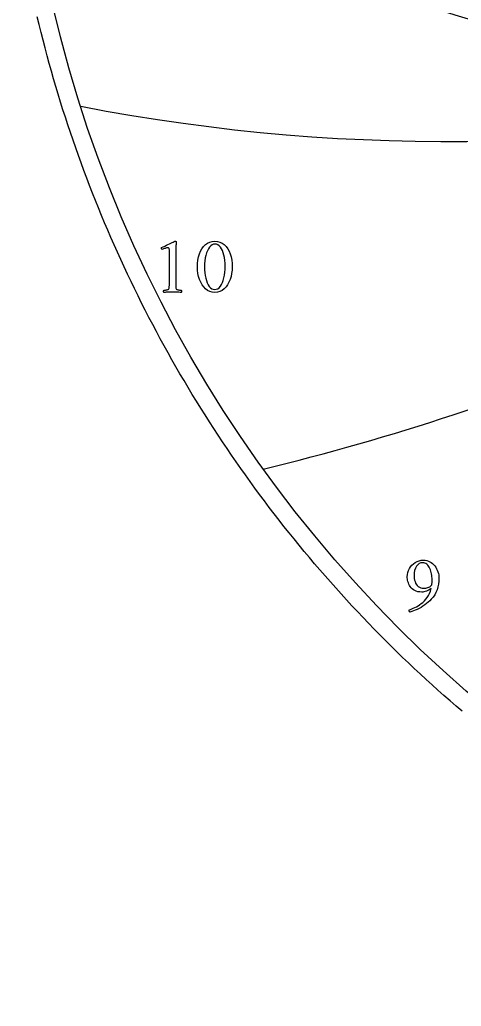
# Model space of a CAD drawing. Header units: millimetres. Extents: x -55 to 55, y -55 to 56.
# Drawn here: x -54 to -35.55, y -54 to -12.78 of the extents above; entities that cross this region are included whole.
import ezdxf

# ---------------------------------------------------------------- set-up
doc = ezdxf.new("R2010")
doc.units = ezdxf.units.MM
for name, color, linetype in [('CUT_OUTER', 1, 'Continuous'), ('ENGRAVE', 7, 'Continuous'), ('ENGRAVE_FINE', 8, 'Continuous'), ('TEXT', 5, 'Continuous')]:
    doc.layers.add(name, color=color, linetype=linetype)

msp = doc.modelspace()

# ---------------------------------------------------------------- linework, layer by layer
at = {"layer": 'CUT_OUTER'}
msp.add_lwpolyline([(-35.5062, -41.6758), (-35.7612, -41.4572), (-36.0149, -41.237), (-36.2673, -41.0152), (-36.5182, -40.7919), (-36.7679, -40.5671), (-37.0161, -40.3407), (-37.2629, -40.1128), (-37.5083, -39.8834), (-37.7523, -39.6525), (-37.9949, -39.4201), (-38.2361, -39.1863), (-38.4758, -38.9509), (-38.7141, -38.7141), (-38.9509, -38.4758), (-39.1863, -38.2361), (-39.4201, -37.9949), (-39.6525, -37.7523), (-39.8834, -37.5083), (-40.1128, -37.2629), (-40.3407, -37.0161), (-40.5671, -36.7679), (-40.7919, -36.5182), (-41.0152, -36.2673), (-41.237, -36.0149), (-41.4572, -35.7612), (-41.6758, -35.5062), (-41.8929, -35.2498), (-42.1084, -34.9921), (-42.3223, -34.733), (-42.5346, -34.4727), (-42.7454, -34.2111), (-42.9545, -33.9481), (-43.162, -33.6839), (-43.3678, -33.4185), (-43.5721, -33.1517), (-43.7747, -32.8838), (-43.9756, -32.6145), (-44.1749, -32.3441), (-44.3725, -32.0724), (-44.5685, -31.7996), (-44.7628, -31.5255), (-44.9554, -31.2502), (-45.1463, -30.9738), (-45.3355, -30.6962), (-45.523, -30.4175), (-45.7087, -30.1376), (-45.8928, -29.8565), (-46.0751, -29.5744), (-46.2557, -29.2911), (-46.4346, -29.0067), (-46.6117, -28.7213), (-46.787, -28.4347), (-46.9606, -28.1471), (-47.1325, -27.8585), (-47.3025, -27.5687), (-47.4708, -27.278), (-47.6373, -26.9862), (-47.802, -26.6934), (-47.9648, -26.3996), (-48.1259, -26.1048), (-48.2852, -25.809), (-48.4426, -25.5122), (-48.5983, -25.2145), (-48.7521, -24.9158), (-48.904, -24.6162), (-49.0542, -24.3157), (-49.2024, -24.0142), (-49.3488, -23.7119), (-49.4934, -23.4086), (-49.6361, -23.1045), (-49.7769, -22.7995), (-49.9159, -22.4937), (-50.053, -22.187), (-50.1882, -21.8794), (-50.3215, -21.5711), (-50.4529, -21.2619), (-50.5824, -20.9519), (-50.71, -20.6412), (-50.8357, -20.3296), (-50.9595, -20.0173), (-51.0814, -19.7043), (-51.2013, -19.3905), (-51.3193, -19.0759), (-51.4354, -18.7607), (-51.5495, -18.4447), (-51.6617, -18.1281), (-51.772, -17.8107), (-51.8803, -17.4927), (-51.9867, -17.1741), (-52.0911, -16.8548), (-52.1935, -16.5348), (-52.294, -16.2143), (-52.3925, -15.8931), (-52.489, -15.5713), (-52.5836, -15.249), (-52.6761, -14.926), (-52.7667, -14.6025), (-52.8553, -14.2785), (-52.942, -13.9539), (-53.0266, -13.6288), (-53.1092, -13.3032), (-53.1898, -12.977), (-53.2685, -12.6504)], dxfattribs=at)
at = {"layer": 'ENGRAVE'}
msp.add_circle((0, 0), 54, dxfattribs=at)
for centre, radius, start, end in [((-36.1371, 62.5913), 80.4551, 259.026824, 283.6824), ((-67.9106, 67.9106), 102.3385, 283.613701, 302.105382)]:
    msp.add_arc(centre, radius, start, end, dxfattribs=at)
at = {"layer": 'ENGRAVE_FINE'}
msp.add_arc((0, 102.5834), 120.594, 243.541053, 296.458947, dxfattribs=at)
at = {"layer": 'TEXT'}
for points in [[(-47.7438, -23.7762), (-47.7438, -22.4307), (-47.7448, -22.3977), (-47.7477, -22.3702), (-47.7525, -22.3483), (-47.7592, -22.3319), (-47.7682, -22.32), (-47.78, -22.3115), (-47.7946, -22.3064), (-47.812, -22.3047), (-47.8333, -22.3062), (-47.8597, -22.311), (-47.8912, -22.319), (-47.9278, -22.3302), (-47.9646, -22.3424), (-47.9968, -22.3536), (-48.0242, -22.3637), (-48.047, -22.3728), (-48.0604, -22.3602), (-48.07, -22.3464), (-48.0757, -22.3313), (-48.0777, -22.3149), (-48.0777, -22.3147), (-48.0777, -22.314), (-48.0777, -22.313), (-48.0777, -22.3115), (-48.0772, -22.3053), (-48.076, -22.3004), (-48.0738, -22.2968), (-48.0709, -22.2944), (-48.003, -22.2637), (-47.9359, -22.2327), (-47.8693, -22.2015), (-47.8034, -22.1701), (-47.7406, -22.14), (-47.6834, -22.1126), (-47.6316, -22.088), (-47.5854, -22.0662), (-47.5472, -22.0483), (-47.5194, -22.0355), (-47.5021, -22.0279), (-47.4952, -22.0253), (-47.4883, -22.0253), (-47.4805, -22.0266), (-47.4739, -22.0304), (-47.4685, -22.0368), (-47.4645, -22.0458), (-47.4613, -22.0556), (-47.4585, -22.0645), (-47.4562, -22.0726), (-47.4543, -22.0798), (-47.4551, -22.085), (-47.4577, -22.1007), (-47.4619, -22.1268), (-47.4679, -22.1633), (-47.4739, -22.2094), (-47.4781, -22.2642), (-47.4807, -22.3278), (-47.4815, -22.4), (-47.4815, -23.7762), (-47.4814, -23.8131), (-47.4811, -23.8486), (-47.4806, -23.8829), (-47.4798, -23.9159), (-47.4782, -23.9468), (-47.4751, -23.9747), (-47.4706, -23.9996), (-47.4645, -24.0215), (-47.4588, -24.0298), (-47.4483, -24.0377), (-47.4332, -24.0451), (-47.4134, -24.0522), (-47.3909, -24.0584), (-47.3678, -24.0637), (-47.3441, -24.0678), (-47.3197, -24.0709), (-47.2968, -24.0731), (-47.2776, -24.0747), (-47.2619, -24.0757), (-47.2499, -24.076), (-47.2453, -24.0841), (-47.2418, -24.0947), (-47.2394, -24.1079), (-47.238, -24.1237), (-47.2381, -24.1395), (-47.2401, -24.1527), (-47.244, -24.1633), (-47.2499, -24.1714), (-47.2999, -24.1681), (-47.3478, -24.165), (-47.3936, -24.1621), (-47.4373, -24.1595), (-47.4807, -24.1572), (-47.5258, -24.1556), (-47.5727, -24.1547), (-47.6212, -24.1544), (-47.6678, -24.1547), (-47.7123, -24.1556), (-47.7547, -24.1572), (-47.7949, -24.1595), (-47.8356, -24.1621), (-47.8792, -24.165), (-47.9259, -24.1681), (-47.9755, -24.1714), (-47.9813, -24.1633), (-47.9853, -24.1527), (-47.9873, -24.1395), (-47.9874, -24.1237), (-47.986, -24.1079), (-47.9836, -24.0947), (-47.98, -24.0841), (-47.9755, -24.076), (-47.9634, -24.0757), (-47.9478, -24.0747), (-47.9285, -24.0731), (-47.9056, -24.0709), (-47.8813, -24.0678), (-47.8575, -24.0637), (-47.8344, -24.0584), (-47.812, -24.0522), (-47.7924, -24.0451), (-47.7779, -24.0377), (-47.7685, -24.0298), (-47.7643, -24.0215), (-47.7581, -23.9996), (-47.7532, -23.9747), (-47.7496, -23.9468), (-47.7472, -23.9159), (-47.7457, -23.8829), (-47.7447, -23.8486), (-47.744, -23.8131), (-47.7438, -23.7762)], [(-45.8464, -22.0287), (-45.7335, -22.0379), (-45.6297, -22.0653), (-45.5351, -22.1111), (-45.4496, -22.1752), (-45.3736, -22.2545), (-45.3074, -22.346), (-45.2509, -22.4495), (-45.2043, -22.5652), (-45.1678, -22.6899), (-45.1417, -22.8203), (-45.1261, -22.9565), (-45.1209, -23.0984), (-45.1262, -23.2403), (-45.1422, -23.3764), (-45.1688, -23.5068), (-45.206, -23.6315), (-45.2534, -23.7473), (-45.3103, -23.8512), (-45.3769, -23.9432), (-45.453, -24.0232), (-45.5383, -24.088), (-45.6323, -24.1343), (-45.735, -24.1621), (-45.8464, -24.1714), (-45.955, -24.1621), (-46.0559, -24.1343), (-46.1492, -24.088), (-46.2348, -24.0232), (-46.3117, -23.9432), (-46.3791, -23.8512), (-46.4369, -23.7473), (-46.4851, -23.6315), (-46.5232, -23.5068), (-46.5503, -23.3764), (-46.5666, -23.2403), (-46.572, -23.0984), (-46.5667, -22.9565), (-46.5507, -22.8203), (-46.5241, -22.6899), (-46.4869, -22.5652), (-46.4394, -22.4495), (-46.3821, -22.346), (-46.315, -22.2545), (-46.2382, -22.1752), (-46.1524, -22.1111), (-46.0585, -22.0653), (-45.9565, -22.0379), (-45.8464, -22.0287)], [(-45.8294, -22.1514), (-45.8968, -22.1593), (-45.9593, -22.1833), (-46.0169, -22.2232), (-46.0696, -22.2791), (-46.1169, -22.3484), (-46.1586, -22.4286), (-46.1944, -22.5196), (-46.2246, -22.6215), (-46.2484, -22.7317), (-46.2654, -22.848), (-46.2757, -22.9702), (-46.2791, -23.0984), (-46.2757, -23.2251), (-46.2654, -23.3466), (-46.2484, -23.4627), (-46.2246, -23.5736), (-46.1949, -23.6763), (-46.1603, -23.7681), (-46.1208, -23.8492), (-46.0764, -23.9193), (-46.0277, -23.9759), (-45.9755, -24.0164), (-45.9196, -24.0407), (-45.8601, -24.0488), (-45.7883, -24.0405), (-45.723, -24.0155), (-45.664, -23.974), (-45.6114, -23.9159), (-45.5651, -23.8439), (-45.525, -23.7609), (-45.491, -23.6668), (-45.4632, -23.5616), (-45.4416, -23.4486), (-45.4262, -23.3308), (-45.4169, -23.2084), (-45.4138, -23.0813), (-45.4171, -22.9535), (-45.427, -22.8322), (-45.4435, -22.7176), (-45.4666, -22.6095), (-45.4956, -22.5101), (-45.5296, -22.4213), (-45.5688, -22.3432), (-45.6131, -22.2757), (-45.6617, -22.2213), (-45.714, -22.1824), (-45.7699, -22.1591), (-45.8294, -22.1514)], [(-37.7271, -37.4352), (-37.6725, -37.4165), (-37.6143, -37.3943), (-37.5524, -37.3688), (-37.487, -37.3398), (-37.4196, -37.3066), (-37.352, -37.2683), (-37.2842, -37.2249), (-37.2161, -37.1763), (-37.1496, -37.1219), (-37.0863, -37.0609), (-37.0261, -36.9933), (-36.9692, -36.9191), (-36.9173, -36.8375), (-36.8725, -36.7475), (-36.8347, -36.6493), (-36.804, -36.5427), (-36.8481, -36.5765), (-36.8955, -36.6062), (-36.9461, -36.6318), (-36.9998, -36.6534), (-37.0536, -36.6706), (-37.1042, -36.6828), (-37.1515, -36.6901), (-37.1957, -36.6926), (-37.2791, -36.6885), (-37.3554, -36.6764), (-37.4247, -36.6562), (-37.487, -36.6279), (-37.5427, -36.5933), (-37.5926, -36.5542), (-37.6364, -36.5107), (-37.6743, -36.4627), (-37.7067, -36.4118), (-37.7339, -36.3596), (-37.7561, -36.3062), (-37.7731, -36.2515), (-37.7858, -36.1975), (-37.7948, -36.1463), (-37.8002, -36.0978), (-37.8021, -36.0522), (-37.7964, -35.9604), (-37.7795, -35.8725), (-37.7513, -35.7884), (-37.7118, -35.7081), (-37.6627, -35.6335), (-37.6058, -35.5663), (-37.5409, -35.5066), (-37.4682, -35.4543), (-37.3894, -35.4119), (-37.3064, -35.3815), (-37.2191, -35.3633), (-37.1276, -35.3573), (-37.0544, -35.3614), (-36.9849, -35.3739), (-36.919, -35.3946), (-36.8568, -35.4237), (-36.7985, -35.4596), (-36.7448, -35.5008), (-36.6955, -35.5473), (-36.6507, -35.5991), (-36.6106, -35.6552), (-36.5757, -35.7145), (-36.5459, -35.777), (-36.5212, -35.8427), (-36.5019, -35.9099), (-36.488, -35.9768), (-36.4797, -36.0436), (-36.4769, -36.1101), (-36.4819, -36.2361), (-36.497, -36.3588), (-36.522, -36.478), (-36.557, -36.5938), (-36.602, -36.7043), (-36.6571, -36.8076), (-36.7221, -36.9036), (-36.7971, -36.9924), (-36.8576, -37.0558), (-36.9232, -37.1167), (-36.9939, -37.175), (-37.0697, -37.2308), (-37.1483, -37.2833), (-37.2276, -37.3317), (-37.3076, -37.3761), (-37.3882, -37.4165), (-37.4677, -37.4523), (-37.5444, -37.4833), (-37.6184, -37.5094), (-37.6896, -37.5306), (-37.7005, -37.528), (-37.7092, -37.5204), (-37.7158, -37.5076), (-37.7203, -37.4897), (-37.7233, -37.471), (-37.7254, -37.4556), (-37.7267, -37.4437), (-37.7271, -37.4352)], [(-36.7767, -36.3962), (-36.7735, -36.3688), (-36.7707, -36.3409), (-36.7684, -36.3126), (-36.7665, -36.2838), (-36.765, -36.2549), (-36.7639, -36.2259), (-36.7633, -36.197), (-36.7631, -36.168), (-36.7646, -36.1112), (-36.769, -36.053), (-36.7765, -35.9936), (-36.7869, -35.933), (-36.8003, -35.8727), (-36.8167, -35.8146), (-36.8361, -35.7586), (-36.8585, -35.7047), (-36.884, -35.6544), (-36.913, -35.6089), (-36.9453, -35.5684), (-36.9811, -35.5327), (-37.0201, -35.5036), (-37.062, -35.4829), (-37.1069, -35.4704), (-37.1548, -35.4663), (-37.2299, -35.4756), (-37.2983, -35.5037), (-37.3602, -35.5506), (-37.4154, -35.6162), (-37.4609, -35.6958), (-37.4933, -35.7848), (-37.5128, -35.8831), (-37.5193, -35.9909), (-37.5168, -36.0597), (-37.5091, -36.1267), (-37.4963, -36.1917), (-37.4784, -36.2549), (-37.4548, -36.3139), (-37.4248, -36.3669), (-37.3884, -36.4136), (-37.3456, -36.4541), (-37.296, -36.4869), (-37.2391, -36.5103), (-37.1751, -36.5244), (-37.1037, -36.5291), (-37.067, -36.5277), (-37.0284, -36.5235), (-36.9878, -36.5166), (-36.9453, -36.5069), (-36.9022, -36.4917), (-36.8597, -36.4682), (-36.8179, -36.4364), (-36.7767, -36.3962)]]:
    msp.add_lwpolyline(points, close=True, dxfattribs=at)

doc.saveas('drawing.dxf')
